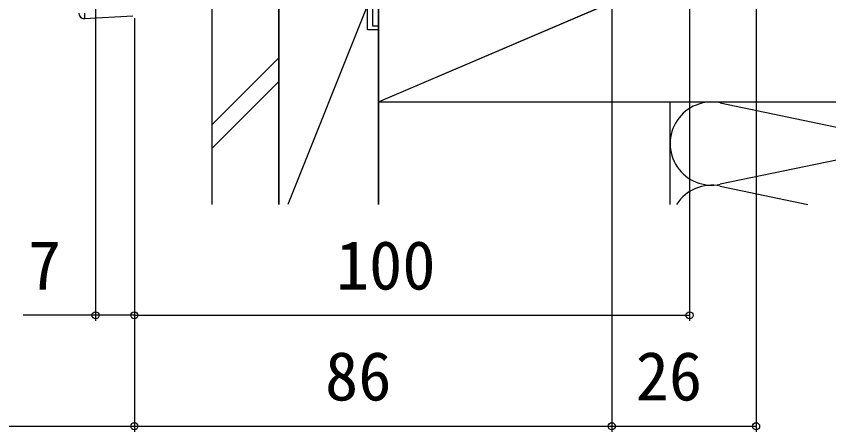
# Model space of a CAD drawing. Units: millimetres, scale not verified. Extents: x -525 to 525, y -783 to 778.
# Drawn here: x -118.8 to 27.6, y -238.8 to -163.8 of the extents above; entities that cross this region are included whole.
import ezdxf
from ezdxf.enums import TextEntityAlignment as Align

# ---------------------------------------------------------------- set-up
doc = ezdxf.new("R2010")
doc.units = ezdxf.units.MM
doc.header["$LTSCALE"] = 4
for name, color, linetype in [('0-3_YKK_11E', 7, 'Continuous'), ('0-5_YKK_13', 4, 'Continuous'), ('0-6_YKK_D', 6, 'Continuous'), ('0-8_YSS_K', 3, 'Continuous')]:
    doc.layers.add(name, color=color, linetype=linetype)
doc.styles.add('ＭＳ ゴシック', font='')
doc.styles.get('ＭＳ ゴシック').set_extended_font_data('MS Gothic')

msp = doc.modelspace()

# ---------------------------------------------------------------- linework, layer by layer
at = {"layer": '0-3_YKK_11E'}
msp.add_lwpolyline([(-54.598, -150), (-54.598, -165.6), (-53.498, -165.6), (-53.498, -166.3), (-55.498, -166.3), (-55.498, -147.2)], dxfattribs=at)
at = {"layer": '0-5_YKK_13'}
for p, q in [((-97.782, -163.842), (-106.498, -164.299)), ((-106.498, -164.299), (-106.559, -164.295))]:
    msp.add_line(p, q, dxfattribs=at)
msp.add_arc((-106.498, -163.297), 1, 180, 266.5, dxfattribs=at)
msp.add_ellipse((-106.494, -163.297), major_axis=(0.004, 1.002), ratio=0.004349, start_param=1.5742772, end_param=3.1415927, dxfattribs=at)
at = {"layer": '0-6_YKK_D'}
for p, q in [((-11.498, -79), (-11.497, -238.753)), ((-11.498, -79), (-11.497, -238.753)), ((2.502, -93.9), (2.502, -218.753)), ((14.502, -95), (14.503, -238.753)), ((-104.498, -160.6), (-104.498, -218.753)), ((-97.498, -164.193), (-97.498, -218.753)), ((-97.498, -164.193), (-97.498, -238.753)), ((-97.498, -164.193), (-97.498, -218.753)), ((-97.498, -164.193), (-97.498, -238.753)), ((-97.498, -217.753), (2.502, -217.753)), ((-147.497, -237.754), (-97.498, -237.753)), ((-97.498, -237.753), (-11.497, -237.753)), ((-11.497, -237.753), (14.503, -237.753))]:
    msp.add_line(p, q, dxfattribs=at)
msp.add_lwpolyline([(-97.498, -217.753), (-104.498, -217.753), (-117.525, -217.753)], dxfattribs=at)
for centre in [(-104.498, -217.753), (-97.498, -217.753), (-97.498, -217.753), (2.502, -217.753), (-97.498, -237.753), (-97.498, -237.753), (-11.497, -237.753), (-11.497, -237.753), (14.503, -237.753)]:
    msp.add_circle(centre, 0.637, dxfattribs=at)
at = {"layer": '0-8_YSS_K'}
for p, q in [((-53.498, -179.3), (51.502, -134.3)), ((-83.498, -197.753), (-83.498, -156.828)), ((-71.498, -156.828), (-71.498, -197.753)), ((-53.498, -197.753), (-53.498, -156.828)), ((-55.498, -161.828), (-69.868, -197.753)), ((-71.498, -171.37), (-83.498, -183.37)), ((-83.498, -187.612), (-71.498, -175.612)), ((-53.5, -179.3), (-53.5, -197.753)), ((-53.498, -179.3), (-53.498, -196.832)), ((-1, -197.753), (-1, -179.3)), ((8.032, -179.458), (42.469, -186.642)), ((42.469, -186.958), (8.032, -194.142)), ((8.032, -194.458), (23.827, -197.753))]:
    msp.add_line(p, q, dxfattribs=at)
for points in [[(51.502, -134.3), (-53.498, -134.3), (-53.498, -179.3), (51.502, -179.3)], [(-53.498, -179.3), (51.502, -134.3), (-11.498, -134.3)], [(-71.498, -197.753), (-71.498, -156.828), (-83.498, -156.828)]]:
    msp.add_lwpolyline(points, dxfattribs=at)
msp.add_lwpolyline([(51.502, -179.3), (51.502, -134.3), (-53.498, -134.3), (-53.498, -179.3)], close=True, dxfattribs=at)
for centre, end in [((6.5, -186.8), 281.78354), ((6.5, -201.8), 147.34439)]:
    msp.add_arc(centre, 7.5, 78.21647, end, dxfattribs=at)

# ---------------------------------------------------------------- texts
at = {"layer": '0-6_YKK_D', "style": 'ＭＳ ゴシック'}
for s, p in [('7', (-116.684, -215.753)), ('100', (-61.203, -215.753)), ('86', (-63.157, -235.753)), ('26', (-7.191, -235.753))]:
    msp.add_text(s, height=8.798, dxfattribs=at).set_placement(p, align=Align.BOTTOM_LEFT)

doc.saveas('drawing.dxf')
